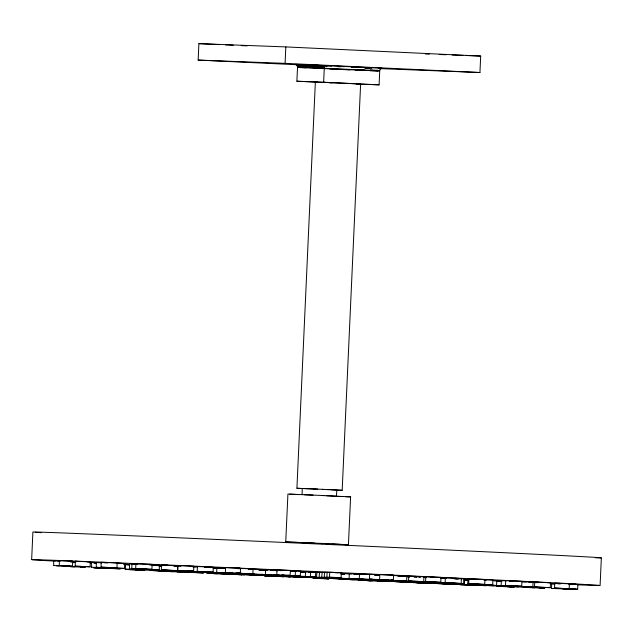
<?xml version="1.0" encoding="UTF-8"?>
<svg xmlns="http://www.w3.org/2000/svg" width="633" height="633" viewBox="0 0 633 633"><rect width="100%" height="100%" fill="white"/><g stroke="black" fill="none" stroke-linecap="round" stroke-linejoin="round"><path stroke-width="0.95" d="M31.65 559.635L32.9 532.021A284.565 0.997 2.6 0 1 349.084 545.409A284.565 0.997 2.6 0 1 595.321 557.784M53.742 565.538L53.647 560.609L60.657 560.973M59.201 565.601L59.423 560.727L61.425 560.783L72.732 561.305L72.518 566.171L59.201 565.601L72.518 566.171M75.177 566.155L75.398 561.281L79.639 561.431L90.313 561.93L90.092 566.804L75.177 566.155L90.092 566.804M91.643 567.263L91.548 562.333L102.071 562.808M107.507 567.833L109.509 567.88L96.192 567.31L96.414 562.436L98.424 562.492M101.019 567.16L101.24 562.286L107.555 562.539L117.152 562.998L116.931 567.872L101.019 567.16L116.931 567.872M124.669 568.434L109.754 567.777L124.669 568.434L124.891 563.56L117.129 563.196M131.981 569.542L125.16 569.202L125.381 564.327L129.077 564.486M129.536 568.988L129.448 564.058L135.185 564.32M147.671 569.344L131.759 568.64L131.981 563.766L137.393 563.979M151.92 569.336L135.676 568.592L135.897 563.726L152.134 564.462L151.92 569.336L143.802 568.996M135.201 569.075L133.191 569.02L159.247 570.056L159.469 565.182L148.795 564.683M162.499 570.111L178.403 570.824L161.312 569.858L161.534 564.984L178.625 565.949L174.122 565.767M300.501 64.89L198.153 60.088L198.897 43.637L285.831 46.913L480.684 56.068L479.941 72.518L379.23 68.593M177.707 570.388L177.928 565.514L193.84 566.25L193.619 571.124L177.707 570.388L184.037 570.713M203.525 571.71L197.195 571.393L197.417 566.519L210.457 567.128M197.195 571.393L213.107 572.121L213.329 567.247L206.999 566.931M216.684 572.39L232.596 573.126L216.684 572.39L216.905 567.516L225.53 567.888M225.395 572.477L225.617 567.603L240.556 568.299L240.334 573.174L225.395 572.477L229.668 572.707M242.202 573.403L237.937 573.174L252.868 573.87L253.089 568.996L248.824 568.766M198.153 60.088L285.087 63.355L285.831 46.913M254.743 574.099L250.47 573.862L265.409 574.566L265.631 569.692L261.358 569.463M317.212 82.155L296.885 81.23L297.518 67.415L379.721 71.031L379.096 84.846L360.945 84.165M276.795 574.764L277.017 569.89L290.349 570.531L290.128 575.405L276.795 574.764L278.829 574.899M294.321 542.362L285.744 541.903L287.92 494.041L324.357 495.576M301.071 488.486L296.917 488.257L315.361 82.021L341.67 83.129L360.62 84.062L342.176 490.298L337.144 490.132M283.901 575.255L281.867 575.128L295.207 575.761L295.429 570.887L293.396 570.76M288.972 575.619L286.939 575.484L300.279 576.125L300.501 571.251L290.927 570.784M324.262 68.427L323.637 82.243L379.096 84.846M294.044 575.983L292.011 575.848L305.351 576.489L305.573 571.615L303.539 571.48M299.116 576.339L297.083 576.212L310.423 576.845L310.645 571.979L308.611 571.844M292.351 576.18L288.086 575.951L315.495 577.209L315.717 572.335L313.683 572.208M327.973 577.779L316.492 577.256L316.998 572.359M330.576 577.771L319.095 577.249L319.602 572.343M333.18 577.755L321.691 577.233L322.205 572.327M335.775 577.739L324.294 577.217L324.515 572.343L327.672 572.446M338.378 577.723L326.897 577.201L327.119 572.327L330.276 572.43M341.266 577.684L329.5 577.185L329.714 572.311L341.488 572.81L340.981 577.707M336.432 496.248L336.859 490.061L330.568 489.736M339.747 544.42L348.435 544.728L350.611 496.865L322.078 495.528M360.288 579.005L362.883 579.084L349.099 578.491L349.321 573.617L363.105 574.21L360.509 574.131M370.455 579.337L373.051 579.417L359.267 578.823L359.489 573.949L362.084 574.028M380.623 579.678L383.218 579.749L369.435 579.155L369.656 574.281L379.705 574.709M393.386 580.089L379.602 579.488L379.816 574.622L393.607 575.215L393.386 580.089L390.79 580.01M406.615 580.991L391.416 580.326L406.615 580.991L406.829 576.117L391.637 575.452M408.514 580.983L408.736 576.109L413.46 576.283L423.928 576.782L423.706 581.656L408.514 580.983L423.706 581.656M425.605 581.64L425.827 576.766L430.559 576.948L441.027 577.438L440.805 582.313L425.605 581.64L440.805 582.313M445.126 582.724L445.347 577.85L452.089 578.127L461.394 578.57L461.172 583.444L445.126 582.724L461.172 583.444M463.601 583.753L447.373 583.017L463.601 583.753L463.823 578.879L454.185 578.42M456.48 583.666L460.254 583.879L445.632 583.191L464.416 584.172L464.638 579.298M467.771 584.045L483.525 584.773L467.771 584.045L467.993 579.171L473.911 579.424M468.689 583.689L468.911 578.815L475.652 579.092L484.949 579.535L484.728 584.409L468.689 583.689L484.728 584.409M484.182 584.631L476.435 584.251L492.664 584.987L492.885 580.113L485.131 579.733M500.663 585.762L502.175 585.873L481.935 584.797L496.557 585.485L496.778 580.611L493.004 580.406M501.146 585.493L516.892 586.221L501.146 585.493L501.368 580.619L506.297 580.833M505.498 585.485L505.72 580.611L521.948 581.347L521.727 586.221L505.498 585.485L513.244 585.865M534.513 586.949L534.735 582.075L544.602 582.502L550.481 582.803L550.259 587.677L534.513 586.949L550.259 587.677M564.802 588.832L563.987 588.84L576.259 589.363L551.493 588.445L551.715 583.571L554.817 583.673M568.806 583.958L577.905 584.401L577.684 589.276L554.548 588.017L554.769 583.143L569.391 583.832L569.17 588.706L565.396 588.5M600.1 585.485L601.35 557.871M322.601 65.468L381.921 68.19L380.283 69.124L379.721 70.698L297.51 67.09L297.091 65.46L295.548 64.384L322.601 65.468L323.835 66.473L324.262 68.095M354.274 67.47L355.176 67.185L351.26 66.995M325.378 577.794L300.628 576.639L304.892 576.877M296.917 488.257L323.226 489.364M302.099 494.666L302.234 488.502L317.821 489.143M350.611 496.865L345.373 496.699M285.744 541.903L322.189 543.438M293.973 542.275L314.791 543.13M340.016 544.372L331.803 543.921M425.044 577.589L425.859 577.589L423.952 577.502M338.054 578.491L347.351 578.815L331.13 578.079L338.877 578.459M349.511 579.013L350.326 579.005L331.985 578.238L337.254 578.443M375.709 580.216L376.524 580.208M387.167 580.738L387.982 580.738L364.877 579.804L370.147 580.002M500.355 581.039L501.17 581.039M413.365 581.941L414.18 581.933M424.822 582.463L425.637 582.463L397.769 581.363L403.039 581.561M451.02 583.666L451.835 583.658M462.478 584.188L463.293 584.188L430.654 582.922L435.923 583.12M488.676 585.39L489.491 585.383M500.133 585.913L500.948 585.913M526.332 587.115L527.147 587.107M537.789 587.638L538.604 587.638M265.963 576.038L264.554 576.014L277.365 576.56L275.956 576.536M272.261 576.196L270.845 576.172L283.663 576.718L282.247 576.695M278.552 576.346L277.143 576.323L289.954 576.869L288.545 576.845M284.85 576.505L283.442 576.481L296.252 577.027L294.836 577.003M291.148 576.655L289.732 576.631L302.542 577.185L301.134 577.154M296.03 576.79L297.439 576.813M302.321 576.948L303.737 576.972M307.424 577.312L308.841 577.336L282.207 576.141L285.887 576.275M313.723 577.47L315.131 577.494L295.904 576.639L299.583 576.774M72.732 561.305L68.847 561.162M135.422 564.201L133.413 564.145L137.306 564.288M218.717 568.086L220.055 568.117M96.192 567.31L98.202 567.366M144.498 569.542L146.508 569.589M172.192 570.784L170.19 570.729L193.825 571.678L189.583 571.528M181.497 571.251L183.507 571.298M209.191 572.493L207.189 572.438L228.402 573.3L224.161 573.15M218.496 572.96L220.506 573.007M246.19 574.202L244.18 574.147L262.98 574.93L258.739 574.772M255.495 574.669L257.496 574.717M283.188 575.903L281.179 575.856L306.008 577.067L300.216 576.845M292.493 576.378L294.495 576.426M341.037 573.49L342.769 573.545M391.012 575.136L392.737 575.191M321.192 577.565L318.597 577.486L339.763 578.546M331.36 577.897L328.764 577.818L355.327 579.021L350.595 578.839M341.527 578.238L338.932 578.158L352.716 578.752L350.12 578.673M349.099 578.491L351.695 578.57M329.785 578.008L332.38 578.079M339.953 578.34L342.548 578.42M359.267 578.823L361.862 578.902M369.435 579.155L372.03 579.235M379.602 579.488L382.197 579.567M409.227 576.916L407.668 576.861L409.511 576.948M335.427 578.388L338.536 578.491M346.488 578.894L351.149 579.06L336.709 578.356L340.483 578.562M371.436 580.057L374.546 580.16M382.498 580.572L385.6 580.675M407.446 581.735L410.556 581.838M418.508 582.249L421.61 582.352M443.456 583.412L446.566 583.515M454.518 583.927L457.627 584.03M479.474 585.09L482.575 585.193M490.528 585.604L493.637 585.707M518.585 586.87L515.484 586.767L544.799 588.286L539.53 588.081M526.537 587.282L529.647 587.384M551.493 588.445L554.595 588.548M562.555 588.959L565.657 589.062M308.849 572.343L310.684 572.406M217.396 573.783L213.717 573.648L228.284 574.289L224.604 574.155M231.1 574.281L227.413 574.147L241.98 574.788L238.301 574.653M244.797 574.78L241.118 574.645L255.677 575.286M251.997 575.152L258.493 575.278M272.19 575.777L268.511 575.642L283.07 576.283L279.39 576.149M265.694 575.65L269.373 575.785L254.814 575.144M293.087 576.647L296.766 576.782M306.783 577.146L310.463 577.28M86.919 561.811L90.313 561.93M124.891 563.56L116.765 563.22M159.469 565.182L149.404 564.755M179.131 566.155L180.824 566.211M192.353 566.741L194.046 566.804M213.709 567.777L217.95 567.928M258.96 569.898L262.355 570.024M144.332 569.399L159.247 570.056M178.91 571.021L183.151 571.18M213.487 572.651L217.728 572.802M248.065 574.273L252.306 574.432M282.642 575.895L286.884 576.054M425.368 53.987L429.316 54.129M439.199 54.501L446.107 54.762M452.041 54.992L462.905 55.395M465.864 55.506L480.684 56.068M296.141 64.59L322.885 65.595M296.418 64.748L323.162 65.761M296.671 64.954L323.416 65.967M354.86 67.233L358.041 67.288M364.727 67.541L372.062 67.881M378.748 68.135L381.921 68.19M296.893 65.191L323.645 66.204M354.559 67.335L356.474 67.407M365.067 67.731L371.753 67.976M378.439 68.229L381.311 68.34M364.782 67.866L369.553 68.047M379.112 68.404L381.019 68.475M297.091 65.46L323.835 66.473M378.843 68.586L380.75 68.657M297.249 65.753L324.001 66.766M297.375 66.069L324.12 67.082M297.463 66.402L324.207 67.407M297.51 66.742L324.254 67.747M355.873 69.456L359.694 69.606M370.202 70.002L377.846 70.287M355.833 69.804L364.434 70.128M370.163 70.342L377.806 70.627M355.841 70.128L364.442 70.453M370.17 70.674L377.814 70.959M296.885 81.23L325.536 82.361M357.123 84.023L359.046 84.047M341.298 573.514L345.08 573.656M362.171 574.313L357.447 574.139L365.027 574.447M379.27 574.97L374.538 574.796L379.302 575.017M402.105 575.943L405.888 576.085M464.646 579.638L468.159 579.773M497.53 581.197L501.922 581.371M323.036 577.692L327.759 577.874M333.504 578.182L338.228 578.364M340.127 578.348L344.858 578.53M361.949 579.187L357.226 579.005L372.418 579.678L367.694 579.504M379.048 579.844L374.317 579.67L389.517 580.334L384.785 580.16M342.192 578.72L347.462 578.926M375.084 580.279L380.354 580.485M407.969 581.846L413.238 582.043M440.861 583.404L446.13 583.602M468.816 584.686L463.546 584.481L511.907 586.72L506.637 586.522M473.745 584.963L479.015 585.161M496.43 586.039L501.7 586.245M529.323 587.598L534.592 587.804M356.371 83.92L358.713 84.015M304.212 494.745L313.121 495.125M162.721 565.237L167.231 565.419M193.461 566.709L196.167 566.82M204.863 567.239L209.365 567.421L204.57 567.192M259.443 569.835L261.247 569.906M353.989 574.107L361.562 574.44M377.553 575.073L374.665 574.954L377.458 575.088M404.97 576.196L398.228 575.919L409.614 576.418M407.525 576.362L409.456 576.441M423.714 576.964L426.602 577.082M431.089 577.328L433.012 577.407M454.652 578.293L460.428 578.53M131.759 568.64L138.065 568.893M193.239 571.583L199.545 571.836M261.025 574.78L254.719 574.527L272 575.302M264.317 574.986L270.623 575.239M172.864 571.67L167.065 571.441L182.779 572.145L176.987 571.915M291.766 576.259L285.459 576.006L301.363 576.71L295.057 576.457M193.405 572.493L187.605 572.264L203.32 572.968L179.582 571.702L187.257 572.018M213.938 573.316L208.146 573.087L223.853 573.783L206.121 572.81L213.796 573.134M234.479 574.139L228.679 573.909L244.393 574.606L238.601 574.376M249.22 574.732L255.02 574.954M259.134 575.199L264.934 575.429L232.659 573.925M269.761 575.547L275.553 575.777M290.294 576.37L296.094 576.6M334.058 578.166L327.316 577.897L343.363 578.609L336.621 578.34M279.675 576.022L285.467 576.252L259.19 575.033L266.865 575.35M404.748 581.062L398.007 580.793L414.045 581.513L407.304 581.236M428.304 582.028L421.57 581.759L437.609 582.479L430.867 582.202M337.642 496.383L342.777 496.596M149.435 564.343L152.134 564.462M174.17 565.57L177.778 565.72L177.556 570.594L161.312 569.858M192.582 566.472L197.994 566.717M277.634 570.657L270.402 570.293L277.626 570.634M300.564 571.805L304.441 571.923L302.376 571.702M159.025 565.957L160.94 566.037M424.181 577.146L426.064 577.225M398.165 576.093L403.814 576.331M430.994 577.486L432.877 577.565M455.349 578.522L460.056 578.72M484.403 579.757L486.286 579.836M135.676 568.592L143.786 568.932M195.067 571.457L186.949 571.116L209.143 572.295L195.067 571.457L203.193 571.86M263.866 574.906L280.11 575.642L271.984 575.247M289.51 576.165L305.755 576.908L297.621 576.505M134.188 569.803L126.513 569.478L142.734 570.214L135.058 569.898M188.128 572.121L195.803 572.438M214.666 573.229L222.341 573.545M241.197 574.337L248.88 574.653M267.735 575.444L275.41 575.769M294.274 576.56L301.949 576.877M335.094 578.364L327.878 578.064L344.036 578.791L336.811 578.499M363.516 579.741L356.3 579.44L372.449 580.168L365.233 579.875M391.93 581.118L384.714 580.825L400.863 581.545L393.647 581.252M420.352 582.495L413.127 582.202L429.285 582.93L422.069 582.629M448.765 583.871L441.549 583.579L457.699 584.306L450.482 584.006M477.179 585.256L469.963 584.955L486.12 585.683L478.896 585.39M505.601 586.633L498.385 586.332L514.534 587.06L507.318 586.767M225.15 567.92L216.905 567.516M237.351 568.553L239.266 568.64M248.476 569.083L252.306 569.249L248.69 569.067M258.755 569.637L266.042 570.001M277.286 570.594L275.371 570.515L277.175 570.602M75.928 561.977L70.239 561.732L75.066 561.985M95.781 563.053L93.937 562.974L95.884 563.069M159.595 565.799L161.447 565.878M213.345 568.023L215.244 568.11M301.189 571.828L303.104 571.915M308.857 572.161L315.78 572.469L311.507 572.24M340.404 573.664L344.384 573.783M445.442 578.23L440.513 578.016L446.455 578.245M513.165 581.181L509.225 581.007L513.189 581.149M547.521 582.677L550.481 582.803M464.108 580.002L467.067 580.129M125.16 569.202L155.401 570.396L150.575 570.143M321.105 543.612L322.885 543.692M236.671 568.133L239.583 568.26M253.089 568.996L238.158 568.299L239.867 568.387M290.571 570.634L295.429 570.887M334.77 572.675L337.927 572.778M265.631 569.692L250.692 568.988L253.255 569.13M277.199 570.341L263.233 569.684L267.498 569.914M296.149 571.195L292.232 570.974L294.266 571.108M299.915 571.362L305.573 571.615M321.912 572.359L325.077 572.461M277.713 570.468L275.766 570.38L277.476 570.475M279.651 570.555L281.59 570.634M300.129 571.464L310.645 571.979M319.317 572.374L323.431 572.517M291.22 571.203L293.158 571.29M300.335 571.646L307.092 571.908M308.975 571.995L315.717 572.335M316.714 572.382L320.828 572.533M303.753 571.9L300.849 571.773L303.405 571.908M309.569 572.153L318.755 572.564M174.043 566.084L176.916 566.219M212.894 567.967L216.723 568.023M423.469 577.399L425.938 577.549M453.742 578.665L456.488 578.886M484.126 580.01L486.104 580.097M492.339 580.508L500.885 580.888M521.426 581.664L533.089 582.225L532.867 587.1L529.093 586.886M529.148 582.17L538.636 582.597M309.505 572.398L313.367 572.533M454.557 578.744L457.517 578.871M492.838 580.437L501.447 580.959M522.241 581.743L526.181 581.917M529.141 582.051L538.256 582.613M558.543 583.357L563.481 583.571M569.368 584.022L576.006 584.322M53.425 565.483L70.208 566.464L67.589 566.306M91.326 567.208L107.46 568.133L104.833 567.975M129.227 568.932L144.704 569.795L142.085 569.637M554.548 588.017L577.684 589.276M198.897 43.637L219.564 44.611M225.475 44.888L233.348 45.26M241.22 45.623L247.123 45.9M285.087 63.355L479.941 72.518M295.548 64.384L304.338 64.795M308.255 64.977L318.027 65.436M324.871 65.761L331.716 66.077M338.552 66.402L344.423 66.679M308.374 65.262L313.295 65.492M324.12 66.006L327.071 66.141M337.895 66.647L340.847 66.789M351.679 67.296L354.63 67.438M364.466 67.897L367.425 68.04M297.51 67.09L306.269 67.502M314.055 67.866L322.806 68.277M297.518 67.415L306.269 67.826M314.055 68.198L322.814 68.609M329.627 68.926L337.405 69.29M343.244 69.567L350.057 69.883M328.994 82.741L332.42 82.86M343.592 83.429L345.555 83.493M322.355 489.349L328.907 489.633M313.968 489.103L315.867 489.19M320.852 543.407L330.054 543.802M430.582 576.987L433.439 577.122M414.441 576.378L419.196 576.6M359.489 573.949L369.537 574.376M349.321 573.617L351.18 573.704M341.013 573.371L352.003 573.838M340.902 573.458L348.886 573.83M75.398 561.281L77.337 561.368M96.414 562.436L101.248 562.618M103.954 562.784L107.847 562.927M174.178 566.029L178.071 566.171M213.06 567.825L221.835 568.11M259.324 569.874L262.228 570.009M343.046 573.838L340.997 573.704L344.748 573.822L340.791 573.609M464.693 579.646L468.404 579.828M492.577 580.643L495.441 580.778M497.491 580.912L501.289 581.387M529.275 582.328L536.919 582.677M551.715 583.571L554.476 583.697M557.586 583.8L560.347 583.927M569.795 584.18L575.524 584.441M309.197 572.374L313.454 572.533M568.988 584.188L575.666 584.488M326.707 489.546L342.176 490.298M326.422 495.726L336.574 496.24M326.652 543.676L348.435 544.728M469.844 578.863L473.563 579.037M423.651 576.972L426.436 577.106M430.393 577.249L433.178 577.383M353.894 574.123L360.406 574.432M135.897 563.726L137.701 563.813M220.925 567.848L225.443 568.07L212.815 567.508L220.941 567.904M104.121 562.428L107.966 562.61M131.981 563.766L137.741 564.035M161.534 564.984L167.856 565.293M192.59 566.511L196.341 566.844M258.778 569.842L263.162 570.001M340.681 573.743L342.469 573.83M158.962 565.997L161.811 566.131M220.703 572.723L228.837 573.118L212.593 572.382L220.719 572.778M299.306 494.634L289.795 494.159M509.589 580.801L513.466 580.991M423.374 577.146L426.286 577.288M430.883 577.454L432.822 577.549M397.951 576.03L404.732 576.362M340.791 573.609L344.668 573.799M464.725 580.057L466.553 580.152M158.772 565.775L161.7 565.926M125.381 564.327L129.282 564.525M513.972 585.841L521.727 586.221M484.91 584.607L492.664 584.987M323.265 577.866L330.568 578.222M332.135 578.238L339.438 578.602L318.344 577.644L323.708 577.921M346.045 579.005L353.349 579.369M362.218 579.741L334.556 578.499L339.913 578.776M368.825 580.144L376.121 580.508M377.695 580.524L384.999 580.88L366.966 580.208L382.49 580.928L377.126 580.651M391.605 581.284L398.901 581.648M400.475 581.664L407.779 582.02L383.179 581.062L398.695 581.79L393.338 581.505M444.461 583.927L437.166 583.563L453.331 584.306L446.036 583.942M467.241 585.066L459.946 584.702L476.111 585.446L468.816 585.082M282.389 575.967L289.21 576.315M291.631 576.362L298.452 576.71L280.411 575.856L285.23 576.109M260.179 575.009L267.007 575.357L245.351 574.313L250.17 574.566M250.945 574.614L257.766 574.962M228.735 573.656L235.563 573.996L210.283 572.77L215.101 573.023M219.493 573.261L226.321 573.601M188.048 571.908L194.877 572.248M197.29 572.303L204.111 572.643L175.214 571.227L180.041 571.488M165.846 570.95L172.667 571.29L156.604 570.555L163.425 570.895M134.402 569.597L141.222 569.937M100.536 568.189L93.716 567.848L120.333 568.861L115.515 568.6M102.95 568.244L109.778 568.584M534.735 582.075L538.659 582.273M467.993 579.171L473.88 579.472M179.732 565.609L181.544 565.704M237.296 568.561L240.01 568.695M265.464 569.929L267.276 570.016M259.498 569.7L262.212 569.835M340.182 578.53L334.303 578.23L350.049 578.958L344.162 578.657M187.289 570.808L193.619 571.124M206.777 571.805L213.107 572.121M242.502 573.712L236.172 573.387L252.084 574.123L245.754 573.799M265.243 574.796L271.573 575.12L255.661 574.384L261.991 574.709M284.731 575.801L291.061 576.117L275.149 575.381L281.479 575.706M304.22 576.798L310.55 577.114L294.638 576.386L300.968 576.703M328.503 578.087L333.86 578.364M344.708 578.942L350.073 579.219M360.921 579.796L366.278 580.073L350.761 579.353L356.118 579.63M404.74 582.202L399.383 581.925L414.9 582.645L409.543 582.368M425.748 583.222L431.113 583.499L415.588 582.779L420.953 583.056M290.84 576.315L295.658 576.568M255.772 574.772L260.59 575.025M220.703 573.229L225.53 573.482M185.643 571.686L190.462 571.939M140.154 569.684L144.973 569.945M105.086 568.149L109.905 568.402M80.446 567.057L85.265 567.318L70.018 566.606L74.844 566.859M484.047 580.034L485.93 580.137M456.702 578.791L458.585 578.902M273.899 570.159L277.309 570.341M300.675 571.639L303.239 571.773M492.783 585.28L496.557 585.485M420.17 582.059L423.944 582.265M413.096 581.79L409.322 581.577L426.658 582.471L425.147 582.36M383.859 580.445L387.641 580.659M376.793 580.176L373.011 579.97L388.907 580.762L387.396 580.659M347.557 578.839L351.331 579.045M236.062 572.944L240.334 573.174M248.603 573.64L252.868 573.87M261.136 574.337L265.409 574.566M273.678 575.025L277.942 575.262L263.012 574.558L267.276 574.788M286.211 575.721L290.484 575.951L275.545 575.255L279.818 575.484M298.752 576.418L303.017 576.647M311.286 577.114L315.558 577.343M324.341 577.905L327.546 578.087L308.374 577.185L309.284 577.264M333.314 578.443L336.519 578.625L309.743 577.383L310.653 577.462M342.287 578.973L345.483 579.163L331.257 578.483L334.453 578.673M351.252 579.511L354.456 579.693L340.222 579.021L343.426 579.211M360.224 580.05L363.429 580.232L349.194 579.559L352.399 579.741M369.197 580.588L372.402 580.77L358.167 580.097L361.372 580.279M313.311 577.415L316.516 577.597M322.284 577.953L325.489 578.135M378.17 581.118L381.367 581.308L367.14 580.635L370.337 580.817M315.361 82.021L316.714 82.1M93.874 562.602L96.493 562.761M56.63 560.933L59.249 561.091M291.069 576.307L293.688 576.465L279.881 575.808L282.5 575.967M253.817 574.637L256.444 574.796L242.637 574.139L245.256 574.297M216.573 572.968L219.192 573.126L205.393 572.469L208.012 572.628M179.329 571.306L181.948 571.464L167.436 570.705M168.141 570.808L170.768 570.966M130.896 569.138L133.516 569.296M93.652 567.477L96.271 567.627M56.408 565.807L59.027 565.965M288.102 575.27L290.128 575.405M293.174 575.634L295.207 575.761M298.246 575.99L300.279 576.125M303.318 576.354L305.351 576.489M308.39 576.718L310.423 576.845M313.462 577.082L315.495 577.209M318.534 577.438L320.567 577.573M302.155 576.576L304.188 576.703M307.227 576.932L309.26 577.067M564.786 588.658L566.298 588.769M527.028 586.957L528.547 587.06M489.277 585.256L490.789 585.359M462.905 584.061L464.416 584.172M451.519 583.547L453.03 583.658M413.76 581.846L415.272 581.956M376.01 580.144L377.521 580.255M319.823 577.7L320.741 577.787M321.192 577.897L322.102 577.976M322.553 578.095L323.471 578.174L311.104 577.573L312.022 577.66M323.922 578.285L324.832 578.372L312.473 577.771L313.382 577.85M325.291 578.483L326.201 578.562L313.841 577.969L314.751 578.048M326.652 578.673L327.57 578.76L315.202 578.158L316.12 578.238M328.021 578.871L328.931 578.95L316.571 578.356L317.481 578.435M55.506 561.139A284.565 0.997 2.6 0 1 314.126 571.488A284.565 0.997 2.6 0 1 577.62 584.837M571.29 584.599A284.565 0.997 2.6 0 1 569.447 584.528M554.983 583.958A284.565 0.997 2.6 0 1 551.248 583.808M129.575 564.85A284.565 0.997 2.6 0 1 123.617 564.565M91.745 562.998A284.565 0.997 2.6 0 1 89.926 562.903M75.264 562.167A284.565 0.997 2.6 0 1 72.471 562.025M41.256 532.662A284.565 0.997 2.6 0 1 35.313 532.282M230.285 573.308L223.979 573.055L239.883 573.767L230.285 573.308M357.621 579.132L350.88 578.863L376.413 580.05L357.621 579.132M381.185 580.097L374.443 579.828L390.482 580.548L381.185 580.097M251.989 569.391L248.389 569.241L251.981 569.376M129.607 564.731L126.735 564.612L129.583 564.747M420.415 576.987L418.532 576.908L420.47 577.003M246.34 573.981L238.23 573.64L254.474 574.384L246.34 573.981M160.719 570.911L153.044 570.594L169.264 571.322L160.719 570.911M397.73 580.904L389.248 580.548L405.476 581.284L397.73 580.904M426.784 582.138L418.31 581.782L434.539 582.518L426.784 582.138M155.615 565.53L153.724 565.443L155.615 565.53M403.229 576.346L401.259 576.267L403.221 576.362M417.005 576.995L414.045 576.869L417.005 576.995M377.529 580.113L367.67 579.686L383.416 580.414L377.529 580.113M410.904 581.561L401.037 581.134L416.783 581.869L410.904 581.561M444.271 583.017L434.404 582.589L450.158 583.317L444.271 583.017M423.255 582.803L414.386 582.423L430.551 583.167L423.255 582.803M538.414 587.464L518.245 586.411L539.933 587.574L538.414 587.464"/></g></svg>
